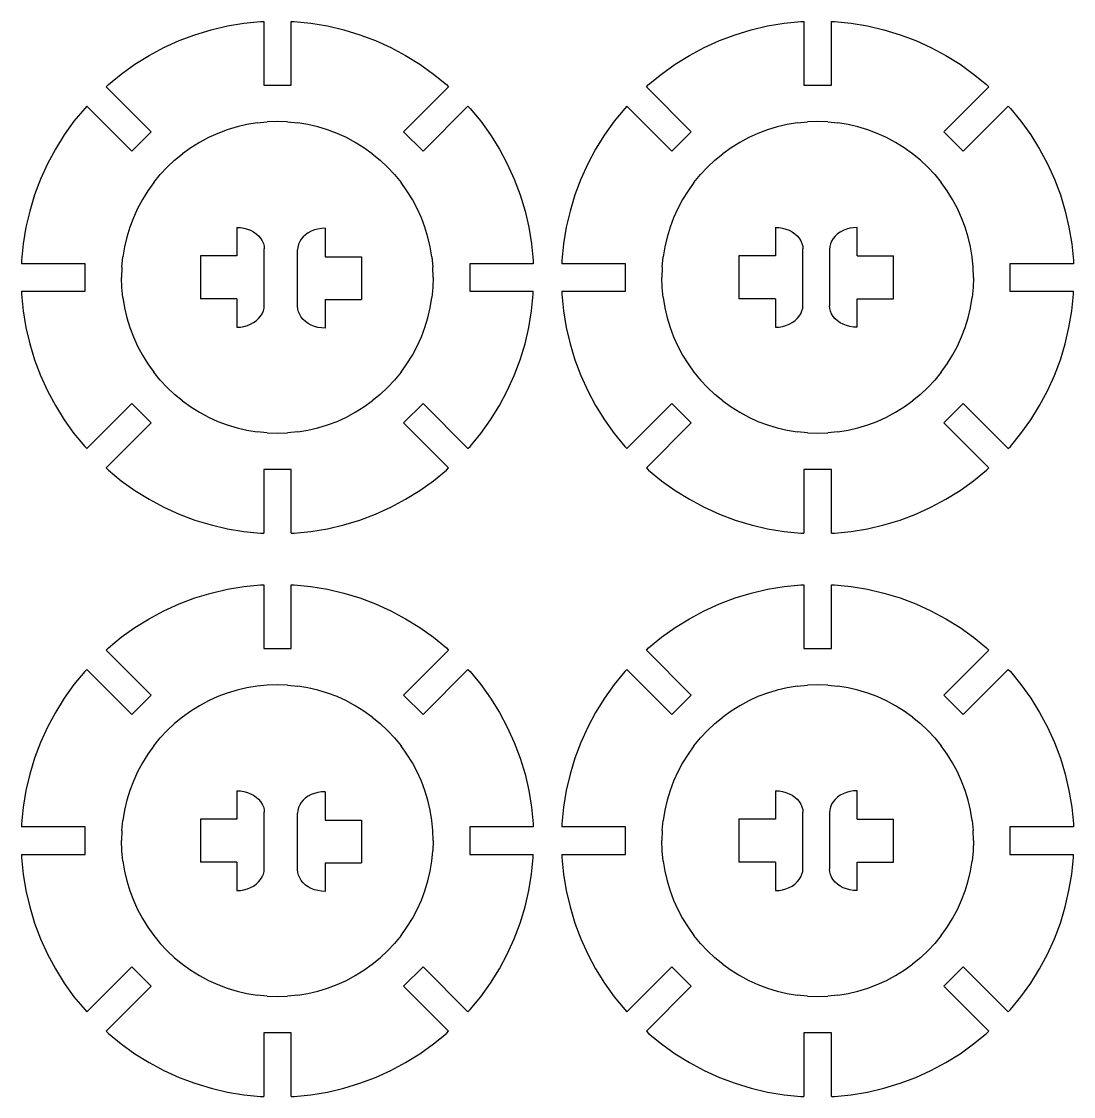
# Model space of a CAD drawing. Extents: x -264 to 264, y -276 to 276.
# Drawn here: x -119.1 to 28.5, y 125.6 to 276.5 of the extents above; entities that cross this region are included whole.
import ezdxf

# ---------------------------------------------------------------- set-up
doc = ezdxf.new("R2010")
doc.units = 0
doc.header["$MEASUREMENT"] = 0
doc.layers.get('0').update_dxf_attribs({"linetype": 'CONTINUOUS'})

msp = doc.modelspace()

# ---------------------------------------------------------------- linework, layer by layer
for p, q in [((-90.22, 275.83), (-87.89, 276.21)), ((-87.89, 276.21), (-85.55, 276.44)), ((-85.55, 276.44), (-85.12, 276.46)), ((-85.12, 276.46), (-85.12, 267.54)), ((-81.28, 276.46), (-80.85, 276.44)), ((-81.28, 267.54), (-81.28, 276.46)), ((-80.85, 276.44), (-78.5, 276.21)), ((-78.5, 276.21), (-76.18, 275.83)), ((-14.4, 275.83), (-12.08, 276.21)), ((-12.08, 276.21), (-9.74, 276.44)), ((-9.74, 276.44), (-9.31, 276.46)), ((-9.31, 276.46), (-9.31, 267.54)), ((-5.46, 276.46), (-5.03, 276.44)), ((-5.46, 267.54), (-5.46, 276.46)), ((-5.03, 276.44), (-2.69, 276.21)), ((-2.69, 276.21), (-0.37, 275.83)), ((-96.96, 273.78), (-94.76, 274.61)), ((-94.76, 274.61), (-92.51, 275.3)), ((-92.51, 275.3), (-90.22, 275.83)), ((-76.18, 275.83), (-73.89, 275.3)), ((-73.89, 275.3), (-71.64, 274.61)), ((-71.64, 274.61), (-69.43, 273.78)), ((-21.15, 273.78), (-18.95, 274.61)), ((-18.95, 274.61), (-16.7, 275.3)), ((-16.7, 275.3), (-14.4, 275.83)), ((-0.37, 275.83), (1.92, 275.3)), ((1.92, 275.3), (4.18, 274.61)), ((4.18, 274.61), (6.38, 273.78)), ((-99.11, 272.81), (-96.96, 273.78)), ((-69.43, 273.78), (-67.29, 272.81)), ((-23.3, 272.81), (-21.15, 273.78)), ((6.38, 273.78), (8.52, 272.81)), ((-103.18, 270.46), (-101.18, 271.7)), ((-101.18, 271.7), (-99.11, 272.81)), ((-67.29, 272.81), (-65.21, 271.7)), ((-65.21, 271.7), (-63.21, 270.46)), ((-27.37, 270.46), (-25.37, 271.7)), ((-25.37, 271.7), (-23.3, 272.81)), ((8.52, 272.81), (10.6, 271.7)), ((10.6, 271.7), (12.6, 270.46)), ((-105.1, 269.09), (-103.18, 270.46)), ((-63.21, 270.46), (-61.3, 269.09)), ((-29.28, 269.09), (-27.37, 270.46)), ((12.6, 270.46), (14.51, 269.09)), ((-106.92, 267.6), (-105.1, 269.09)), ((-61.3, 269.09), (-59.48, 267.6)), ((-31.1, 267.6), (-29.28, 269.09)), ((14.51, 269.09), (16.33, 267.6)), ((-107.23, 267.3), (-106.92, 267.6)), ((-100.92, 260.99), (-107.23, 267.3)), ((-85.12, 267.54), (-81.28, 267.54)), ((-59.17, 267.3), (-65.48, 260.99)), ((-59.48, 267.6), (-59.17, 267.3)), ((-31.42, 267.3), (-31.1, 267.6)), ((-25.11, 260.99), (-31.42, 267.3)), ((-9.31, 267.54), (-5.46, 267.54)), ((16.64, 267.3), (10.34, 260.99)), ((16.33, 267.6), (16.64, 267.3)), ((-110.24, 264.27), (-111.74, 262.45)), ((-109.95, 264.58), (-110.24, 264.27)), ((-109.95, 264.58), (-103.64, 258.27)), ((-62.76, 258.27), (-56.45, 264.58)), ((-56.45, 264.58), (-56.15, 264.27)), ((-56.15, 264.27), (-54.66, 262.45)), ((-34.43, 264.27), (-35.92, 262.45)), ((-34.14, 264.58), (-34.43, 264.27)), ((-34.14, 264.58), (-27.83, 258.27)), ((13.06, 258.27), (19.36, 264.58)), ((19.36, 264.58), (19.66, 264.27)), ((19.66, 264.27), (21.15, 262.45)), ((-111.74, 262.45), (-113.11, 260.54)), ((-90.23, 261.26), (-91.57, 260.76)), ((-88.86, 261.68), (-90.23, 261.26)), ((-87.47, 262), (-88.86, 261.68)), ((-86.05, 262.24), (-87.47, 262)), ((-86.05, 262.24), (-84.63, 262.38)), ((-83.2, 262.42), (-84.63, 262.38)), ((-81.77, 262.38), (-83.2, 262.42)), ((-81.77, 262.38), (-80.34, 262.24)), ((-78.93, 262), (-80.34, 262.24)), ((-77.54, 261.68), (-78.93, 262)), ((-76.17, 261.26), (-77.54, 261.68)), ((-74.83, 260.76), (-76.17, 261.26)), ((-54.66, 262.45), (-53.29, 260.54)), ((-35.92, 262.45), (-37.29, 260.54)), ((-14.42, 261.26), (-15.76, 260.76)), ((-13.05, 261.68), (-14.42, 261.26)), ((-11.65, 262), (-13.05, 261.68)), ((-10.24, 262.24), (-11.65, 262)), ((-10.24, 262.24), (-8.82, 262.38)), ((-7.39, 262.42), (-8.82, 262.38)), ((-5.96, 262.38), (-7.39, 262.42)), ((-5.96, 262.38), (-4.53, 262.24)), ((-3.12, 262), (-4.53, 262.24)), ((-1.73, 261.68), (-3.12, 262)), ((-0.36, 261.26), (-1.73, 261.68)), ((0.98, 260.76), (-0.36, 261.26)), ((21.15, 262.45), (22.52, 260.54)), ((-113.11, 260.54), (-114.35, 258.54)), ((-103.64, 258.27), (-100.92, 260.99)), ((-92.87, 260.17), (-94.14, 259.49)), ((-91.57, 260.76), (-92.87, 260.17)), ((-73.52, 260.17), (-74.83, 260.76)), ((-72.26, 259.49), (-73.52, 260.17)), ((-65.48, 260.99), (-62.76, 258.27)), ((-53.29, 260.54), (-52.05, 258.54)), ((-37.29, 260.54), (-38.54, 258.54)), ((-27.83, 258.27), (-25.11, 260.99)), ((-17.06, 260.17), (-18.32, 259.49)), ((-15.76, 260.76), (-17.06, 260.17)), ((2.29, 260.17), (0.98, 260.76)), ((3.55, 259.49), (2.29, 260.17)), ((10.34, 260.99), (13.06, 258.27)), ((22.52, 260.54), (23.77, 258.54)), ((-114.35, 258.54), (-115.46, 256.46)), ((-95.35, 258.74), (-96.51, 257.9)), ((-94.14, 259.49), (-95.35, 258.74)), ((-71.05, 258.74), (-72.26, 259.49)), ((-69.88, 257.9), (-71.05, 258.74)), ((-52.05, 258.54), (-50.94, 256.46)), ((-38.54, 258.54), (-39.65, 256.46)), ((-19.54, 258.74), (-20.7, 257.9)), ((-18.32, 259.49), (-19.54, 258.74)), ((4.77, 258.74), (3.55, 259.49)), ((5.93, 257.9), (4.77, 258.74)), ((23.77, 258.54), (24.87, 256.46)), ((-97.62, 257), (-98.67, 256.02)), ((-97.62, 257), (-96.51, 257.9)), ((-69.88, 257.9), (-68.78, 257)), ((-67.73, 256.02), (-68.78, 257)), ((-21.81, 257), (-22.85, 256.02)), ((-21.81, 257), (-20.7, 257.9)), ((7.04, 257), (5.93, 257.9)), ((8.08, 256.02), (7.04, 257)), ((-115.46, 256.46), (-116.43, 254.32)), ((-99.64, 254.97), (-98.67, 256.02)), ((-66.75, 254.97), (-67.73, 256.02)), ((-50.94, 256.46), (-49.97, 254.32)), ((-39.65, 256.46), (-40.62, 254.32)), ((-23.83, 254.97), (-22.85, 256.02)), ((9.06, 254.97), (8.08, 256.02)), ((24.87, 256.46), (25.85, 254.32)), ((-116.43, 254.32), (-117.26, 252.11)), ((-100.55, 253.87), (-101.39, 252.7)), ((-100.55, 253.87), (-99.64, 254.97)), ((-66.75, 254.97), (-65.85, 253.87)), ((-65.01, 252.7), (-65.85, 253.87)), ((-49.97, 254.32), (-49.14, 252.11)), ((-40.62, 254.32), (-41.45, 252.11)), ((-24.74, 253.87), (-25.57, 252.7)), ((-24.74, 253.87), (-23.83, 254.97)), ((9.06, 254.97), (9.97, 253.87)), ((10.8, 252.7), (9.97, 253.87)), ((25.85, 254.32), (26.68, 252.11)), ((-117.26, 252.11), (-117.94, 249.86)), ((-101.39, 252.7), (-102.14, 251.49)), ((-64.26, 251.49), (-65.01, 252.7)), ((-49.14, 252.11), (-48.45, 249.86)), ((-41.45, 252.11), (-42.13, 249.86)), ((-25.57, 252.7), (-26.33, 251.49)), ((11.56, 251.49), (10.8, 252.7)), ((26.68, 252.11), (27.36, 249.86)), ((-102.14, 251.49), (-102.82, 250.23)), ((-63.58, 250.23), (-64.26, 251.49)), ((-26.33, 251.49), (-27, 250.23)), ((12.23, 250.23), (11.56, 251.49)), ((-117.94, 249.86), (-118.48, 247.57)), ((-102.82, 250.23), (-103.41, 248.92)), ((-62.99, 248.92), (-63.58, 250.23)), ((-48.45, 249.86), (-47.92, 247.57)), ((-42.13, 249.86), (-42.67, 247.57)), ((-27, 250.23), (-27.59, 248.92)), ((12.82, 248.92), (12.23, 250.23)), ((27.36, 249.86), (27.89, 247.57)), ((-118.48, 247.57), (-118.86, 245.25)), ((-103.91, 247.58), (-104.33, 246.21)), ((-103.41, 248.92), (-103.91, 247.58)), ((-88.88, 247.55), (-88.38, 247.53)), ((-88.88, 247.55), (-88.88, 243.55)), ((-88.38, 247.53), (-87.89, 247.45)), ((-87.89, 247.45), (-87.41, 247.32)), ((-62.49, 247.58), (-62.99, 248.92)), ((-62.07, 246.21), (-62.49, 247.58)), ((-47.92, 247.57), (-47.54, 245.25)), ((-42.67, 247.57), (-43.05, 245.25)), ((-28.1, 247.58), (-28.51, 246.21)), ((-27.59, 248.92), (-28.1, 247.58)), ((-13.3, 247.55), (-12.8, 247.53)), ((-13.3, 247.55), (-13.3, 243.55)), ((-12.8, 247.53), (-12.3, 247.45)), ((-12.3, 247.45), (-11.83, 247.32)), ((-2.86, 247.45), (-3.33, 247.32)), ((-2.36, 247.52), (-2.86, 247.45)), ((-1.86, 247.55), (-2.36, 247.52)), ((-1.86, 243.55), (-1.86, 247.55)), ((13.33, 247.58), (12.82, 248.92)), ((13.74, 246.21), (13.33, 247.58)), ((27.89, 247.57), (28.28, 245.25)), ((-104.33, 246.21), (-104.65, 244.82)), ((-87.41, 247.32), (-86.96, 247.15)), ((-86.96, 247.15), (-86.54, 246.93)), ((-86.54, 246.93), (-86.16, 246.67)), ((-86.16, 246.67), (-85.83, 246.37)), ((-85.83, 246.37), (-85.55, 246.04)), ((-85.55, 246.04), (-85.33, 245.69)), ((-79.57, 246.24), (-79.85, 245.91)), ((-79.23, 246.54), (-79.57, 246.24)), ((-78.86, 246.8), (-79.23, 246.54)), ((-78.44, 247.02), (-78.86, 246.8)), ((-77.99, 247.2), (-78.44, 247.02)), ((-77.51, 247.32), (-77.99, 247.2)), ((-77.02, 247.4), (-77.51, 247.32)), ((-76.51, 247.43), (-77.02, 247.4)), ((-76.51, 247.43), (-76.51, 243.43)), ((-61.75, 244.82), (-62.07, 246.21)), ((-28.51, 246.21), (-28.84, 244.82)), ((-11.83, 247.32), (-11.38, 247.15)), ((-11.38, 247.15), (-10.96, 246.93)), ((-10.96, 246.93), (-10.58, 246.67)), ((-10.58, 246.67), (-10.25, 246.37)), ((-10.25, 246.37), (-9.97, 246.04)), ((-9.97, 246.04), (-9.74, 245.69)), ((-5.19, 246.01), (-5.42, 245.65)), ((-4.91, 246.35), (-5.19, 246.01)), ((-4.58, 246.65), (-4.91, 246.35)), ((-4.2, 246.91), (-4.58, 246.65)), ((-3.79, 247.14), (-4.2, 246.91)), ((-3.33, 247.32), (-3.79, 247.14)), ((14.07, 244.82), (13.74, 246.21)), ((-118.86, 245.25), (-119.09, 242.9)), ((-104.65, 244.82), (-104.88, 243.41)), ((-85.33, 245.69), (-85.17, 245.31)), ((-85.17, 245.31), (-85.07, 244.92)), ((-85.07, 244.92), (-85.04, 244.53)), ((-85.04, 236.63), (-85.04, 244.53)), ((-80.33, 244.8), (-80.36, 244.4)), ((-80.23, 245.19), (-80.33, 244.8)), ((-80.07, 245.56), (-80.23, 245.19)), ((-79.85, 245.91), (-80.07, 245.56)), ((-61.51, 243.41), (-61.75, 244.82)), ((-47.54, 245.25), (-47.31, 242.9)), ((-43.05, 245.25), (-43.28, 242.9)), ((-28.84, 244.82), (-29.07, 243.41)), ((-9.74, 245.69), (-9.58, 245.31)), ((-9.58, 245.31), (-9.48, 244.92)), ((-9.48, 244.92), (-9.45, 244.53)), ((-9.45, 236.63), (-9.45, 244.53)), ((-5.68, 244.87), (-5.71, 244.47)), ((-5.71, 244.47), (-5.71, 236.57)), ((-5.58, 245.27), (-5.68, 244.87)), ((-5.42, 245.65), (-5.58, 245.27)), ((14.3, 243.41), (14.07, 244.82)), ((28.28, 245.25), (28.51, 242.9)), ((-105.03, 241.98), (-104.88, 243.41)), ((-94.01, 243.55), (-94.01, 237.55)), ((-88.88, 243.55), (-94.01, 243.55)), ((-80.36, 236.5), (-80.36, 244.4)), ((-76.51, 243.43), (-71.38, 243.43)), ((-71.38, 243.43), (-71.38, 237.43)), ((-61.51, 243.41), (-61.37, 241.98)), ((-29.21, 241.98), (-29.07, 243.41)), ((-13.3, 243.55), (-18.43, 243.55)), ((-18.43, 243.55), (-18.43, 237.55)), ((-1.86, 243.55), (3.27, 243.55)), ((3.27, 237.55), (3.27, 243.55)), ((14.44, 241.98), (14.3, 243.41)), ((-119.09, 242.9), (-119.11, 242.47)), ((-110.19, 242.47), (-119.11, 242.47)), ((-110.19, 238.63), (-110.19, 242.47)), ((-105.03, 241.98), (-105.07, 240.55)), ((-61.33, 240.55), (-61.37, 241.98)), ((-56.21, 242.47), (-56.21, 238.63)), ((-47.29, 242.47), (-56.21, 242.47)), ((-47.31, 242.9), (-47.29, 242.47)), ((-43.28, 242.9), (-43.29, 242.47)), ((-34.37, 242.47), (-43.29, 242.47)), ((-34.37, 238.63), (-34.37, 242.47)), ((-29.21, 241.98), (-29.26, 240.55)), ((14.49, 240.55), (14.44, 241.98)), ((28.52, 242.47), (19.6, 242.47)), ((19.6, 242.47), (19.6, 238.63)), ((28.51, 242.9), (28.52, 242.47)), ((-105.03, 239.12), (-105.07, 240.55)), ((-61.33, 240.55), (-61.37, 239.12)), ((-29.21, 239.12), (-29.26, 240.55)), ((14.49, 240.55), (14.44, 239.12)), ((-119.11, 238.63), (-110.19, 238.63)), ((-119.11, 238.63), (-119.09, 238.2)), ((-104.88, 237.7), (-105.03, 239.12)), ((-61.37, 239.12), (-61.51, 237.7)), ((-56.21, 238.63), (-47.29, 238.63)), ((-47.31, 238.2), (-47.29, 238.63)), ((-43.29, 238.63), (-34.37, 238.63)), ((-43.29, 238.63), (-43.28, 238.2)), ((-29.07, 237.7), (-29.21, 239.12)), ((14.44, 239.12), (14.3, 237.7)), ((19.6, 238.63), (28.52, 238.63)), ((28.51, 238.2), (28.52, 238.63)), ((-119.09, 238.2), (-118.86, 235.86)), ((-104.88, 237.7), (-104.65, 236.28)), ((-88.88, 237.55), (-94.01, 237.55)), ((-88.88, 237.55), (-88.88, 233.55)), ((-76.51, 237.43), (-76.51, 233.43)), ((-76.51, 237.43), (-71.38, 237.43)), ((-61.75, 236.28), (-61.51, 237.7)), ((-47.54, 235.86), (-47.31, 238.2)), ((-43.28, 238.2), (-43.05, 235.86)), ((-29.07, 237.7), (-28.84, 236.28)), ((-13.3, 237.55), (-18.43, 237.55)), ((-13.3, 237.55), (-13.3, 233.55)), ((-1.86, 237.55), (3.27, 237.55)), ((-1.86, 233.55), (-1.86, 237.55)), ((14.07, 236.28), (14.3, 237.7)), ((28.28, 235.86), (28.51, 238.2)), ((-118.86, 235.86), (-118.48, 233.53)), ((-104.65, 236.28), (-104.33, 234.89)), ((-85.55, 235.09), (-85.33, 235.45)), ((-85.33, 235.45), (-85.17, 235.83)), ((-85.17, 235.83), (-85.07, 236.23)), ((-85.07, 236.23), (-85.04, 236.63)), ((-80.33, 236.1), (-80.36, 236.5)), ((-80.23, 235.71), (-80.33, 236.1)), ((-80.07, 235.33), (-80.23, 235.71)), ((-62.07, 234.89), (-61.75, 236.28)), ((-47.92, 233.53), (-47.54, 235.86)), ((-43.05, 235.86), (-42.67, 233.53)), ((-28.84, 236.28), (-28.51, 234.89)), ((-9.97, 235.09), (-9.74, 235.45)), ((-9.74, 235.45), (-9.58, 235.83)), ((-9.58, 235.83), (-9.48, 236.23)), ((-9.48, 236.23), (-9.45, 236.63)), ((-5.68, 236.18), (-5.71, 236.57)), ((-5.58, 235.79), (-5.68, 236.18)), ((-5.42, 235.42), (-5.58, 235.79)), ((-5.19, 235.06), (-5.42, 235.42)), ((13.74, 234.89), (14.07, 236.28)), ((27.89, 233.53), (28.28, 235.86)), ((-104.33, 234.89), (-103.91, 233.52)), ((-87.41, 233.79), (-86.96, 233.96)), ((-86.96, 233.96), (-86.54, 234.19)), ((-86.54, 234.19), (-86.16, 234.45)), ((-86.16, 234.45), (-85.83, 234.76)), ((-85.83, 234.76), (-85.55, 235.09)), ((-79.85, 234.96), (-80.07, 235.33)), ((-79.57, 234.63), (-79.85, 234.96)), ((-79.23, 234.33), (-79.57, 234.63)), ((-78.86, 234.06), (-79.23, 234.33)), ((-78.44, 233.84), (-78.86, 234.06)), ((-62.49, 233.52), (-62.07, 234.89)), ((-28.51, 234.89), (-28.1, 233.52)), ((-11.83, 233.79), (-11.38, 233.96)), ((-11.38, 233.96), (-10.96, 234.19)), ((-10.96, 234.19), (-10.58, 234.45)), ((-10.58, 234.45), (-10.25, 234.76)), ((-10.25, 234.76), (-9.97, 235.09)), ((-4.91, 234.73), (-5.19, 235.06)), ((-4.58, 234.44), (-4.91, 234.73)), ((-4.2, 234.18), (-4.58, 234.44)), ((-3.79, 233.96), (-4.2, 234.18)), ((-3.33, 233.78), (-3.79, 233.96)), ((13.33, 233.52), (13.74, 234.89)), ((-118.48, 233.53), (-117.94, 231.24)), ((-103.91, 233.52), (-103.41, 232.18)), ((-88.88, 233.55), (-88.38, 233.58)), ((-88.38, 233.58), (-87.89, 233.66)), ((-87.89, 233.66), (-87.41, 233.79)), ((-77.99, 233.66), (-78.44, 233.84)), ((-77.51, 233.53), (-77.99, 233.66)), ((-77.02, 233.45), (-77.51, 233.53)), ((-76.51, 233.43), (-77.02, 233.45)), ((-62.99, 232.18), (-62.49, 233.52)), ((-48.45, 231.24), (-47.92, 233.53)), ((-42.67, 233.53), (-42.13, 231.24)), ((-28.1, 233.52), (-27.59, 232.18)), ((-13.3, 233.55), (-12.8, 233.58)), ((-12.8, 233.58), (-12.3, 233.66)), ((-12.3, 233.66), (-11.83, 233.79)), ((-2.86, 233.65), (-3.33, 233.78)), ((-2.36, 233.58), (-2.86, 233.65)), ((-1.86, 233.55), (-2.36, 233.58)), ((12.82, 232.18), (13.33, 233.52)), ((27.36, 231.24), (27.89, 233.53)), ((-117.94, 231.24), (-117.26, 228.99)), ((-103.41, 232.18), (-102.82, 230.88)), ((-102.82, 230.88), (-102.14, 229.61)), ((-64.26, 229.61), (-63.58, 230.88)), ((-63.58, 230.88), (-62.99, 232.18)), ((-49.14, 228.99), (-48.45, 231.24)), ((-42.13, 231.24), (-41.45, 228.99)), ((-27.59, 232.18), (-27, 230.88)), ((-27, 230.88), (-26.33, 229.61)), ((11.56, 229.61), (12.23, 230.88)), ((12.23, 230.88), (12.82, 232.18)), ((26.68, 228.99), (27.36, 231.24)), ((-102.14, 229.61), (-101.39, 228.4)), ((-65.01, 228.4), (-64.26, 229.61)), ((-26.33, 229.61), (-25.57, 228.4)), ((10.8, 228.4), (11.56, 229.61)), ((-117.26, 228.99), (-116.43, 226.79)), ((-101.39, 228.4), (-100.55, 227.24)), ((-65.85, 227.24), (-65.01, 228.4)), ((-49.97, 226.79), (-49.14, 228.99)), ((-41.45, 228.99), (-40.62, 226.79)), ((-25.57, 228.4), (-24.74, 227.24)), ((9.97, 227.24), (10.8, 228.4)), ((25.85, 226.79), (26.68, 228.99)), ((-116.43, 226.79), (-115.46, 224.64)), ((-99.64, 226.13), (-100.55, 227.24)), ((-65.85, 227.24), (-66.75, 226.13)), ((-50.94, 224.64), (-49.97, 226.79)), ((-40.62, 226.79), (-39.65, 224.64)), ((-24.74, 227.24), (-23.83, 226.13)), ((9.97, 227.24), (9.06, 226.13)), ((24.87, 224.64), (25.85, 226.79)), ((-99.64, 226.13), (-98.67, 225.08)), ((-97.62, 224.11), (-98.67, 225.08)), ((-67.73, 225.08), (-68.78, 224.11)), ((-66.75, 226.13), (-67.73, 225.08)), ((-23.83, 226.13), (-22.85, 225.08)), ((-21.81, 224.11), (-22.85, 225.08)), ((8.08, 225.08), (7.04, 224.11)), ((9.06, 226.13), (8.08, 225.08)), ((-115.46, 224.64), (-114.35, 222.57)), ((-96.51, 223.2), (-97.62, 224.11)), ((-68.78, 224.11), (-69.88, 223.2)), ((-52.05, 222.57), (-50.94, 224.64)), ((-39.65, 224.64), (-38.54, 222.57)), ((-20.7, 223.2), (-21.81, 224.11)), ((7.04, 224.11), (5.93, 223.2)), ((23.77, 222.57), (24.87, 224.64)), ((-114.35, 222.57), (-113.11, 220.57)), ((-103.64, 222.83), (-109.95, 216.52)), ((-100.92, 220.11), (-103.64, 222.83)), ((-96.51, 223.2), (-95.35, 222.36)), ((-95.35, 222.36), (-94.14, 221.61)), ((-72.26, 221.61), (-71.05, 222.36)), ((-71.05, 222.36), (-69.88, 223.2)), ((-62.76, 222.83), (-65.48, 220.11)), ((-56.45, 216.52), (-62.76, 222.83)), ((-53.29, 220.57), (-52.05, 222.57)), ((-38.54, 222.57), (-37.29, 220.57)), ((-27.83, 222.83), (-34.14, 216.52)), ((-25.11, 220.11), (-27.83, 222.83)), ((-20.7, 223.2), (-19.54, 222.36)), ((-19.54, 222.36), (-18.32, 221.61)), ((3.55, 221.61), (4.77, 222.36)), ((4.77, 222.36), (5.93, 223.2)), ((13.06, 222.83), (10.34, 220.11)), ((19.36, 216.52), (13.06, 222.83)), ((22.52, 220.57), (23.77, 222.57)), ((-113.11, 220.57), (-111.74, 218.65)), ((-94.14, 221.61), (-92.87, 220.93)), ((-92.87, 220.93), (-91.57, 220.34)), ((-91.57, 220.34), (-90.23, 219.84)), ((-76.17, 219.84), (-74.83, 220.34)), ((-74.83, 220.34), (-73.52, 220.93)), ((-73.52, 220.93), (-72.26, 221.61)), ((-54.66, 218.65), (-53.29, 220.57)), ((-37.29, 220.57), (-35.92, 218.65)), ((-18.32, 221.61), (-17.06, 220.93)), ((-17.06, 220.93), (-15.76, 220.34)), ((-15.76, 220.34), (-14.42, 219.84)), ((-0.36, 219.84), (0.98, 220.34)), ((0.98, 220.34), (2.29, 220.93)), ((2.29, 220.93), (3.55, 221.61)), ((21.15, 218.65), (22.52, 220.57)), ((-107.23, 213.8), (-100.92, 220.11)), ((-90.23, 219.84), (-88.86, 219.42)), ((-88.86, 219.42), (-87.47, 219.1)), ((-87.47, 219.1), (-86.05, 218.87)), ((-84.63, 218.72), (-86.05, 218.87)), ((-80.34, 218.87), (-81.77, 218.72)), ((-80.34, 218.87), (-78.93, 219.1)), ((-78.93, 219.1), (-77.54, 219.42)), ((-77.54, 219.42), (-76.17, 219.84)), ((-65.48, 220.11), (-59.17, 213.8)), ((-31.42, 213.8), (-25.11, 220.11)), ((-14.42, 219.84), (-13.05, 219.42)), ((-13.05, 219.42), (-11.65, 219.1)), ((-11.65, 219.1), (-10.24, 218.87)), ((-8.82, 218.72), (-10.24, 218.87)), ((-4.53, 218.87), (-5.96, 218.72)), ((-4.53, 218.87), (-3.12, 219.1)), ((-3.12, 219.1), (-1.73, 219.42)), ((-1.73, 219.42), (-0.36, 219.84)), ((10.34, 220.11), (16.64, 213.8)), ((-111.74, 218.65), (-110.24, 216.83)), ((-84.63, 218.72), (-83.2, 218.68)), ((-83.2, 218.68), (-81.77, 218.72)), ((-56.15, 216.83), (-54.66, 218.65)), ((-35.92, 218.65), (-34.43, 216.83)), ((-8.82, 218.72), (-7.39, 218.68)), ((-7.39, 218.68), (-5.96, 218.72)), ((19.66, 216.83), (21.15, 218.65)), ((-110.24, 216.83), (-109.95, 216.52)), ((-56.45, 216.52), (-56.15, 216.83)), ((-34.43, 216.83), (-34.14, 216.52)), ((19.36, 216.52), (19.66, 216.83)), ((-107.23, 213.8), (-106.92, 213.51)), ((-106.92, 213.51), (-105.1, 212.01)), ((-85.12, 213.56), (-85.12, 204.64)), ((-81.28, 213.56), (-85.12, 213.56)), ((-81.28, 204.64), (-81.28, 213.56)), ((-61.3, 212.01), (-59.48, 213.51)), ((-59.48, 213.51), (-59.17, 213.8)), ((-31.42, 213.8), (-31.1, 213.51)), ((-31.1, 213.51), (-29.28, 212.01)), ((-5.46, 213.56), (-9.31, 213.56)), ((-9.31, 213.56), (-9.31, 204.64)), ((-5.46, 204.64), (-5.46, 213.56)), ((14.51, 212.01), (16.33, 213.51)), ((16.33, 213.51), (16.64, 213.8)), ((-105.1, 212.01), (-103.18, 210.64)), ((-63.21, 210.64), (-61.3, 212.01)), ((-29.28, 212.01), (-27.37, 210.64)), ((12.6, 210.64), (14.51, 212.01)), ((-103.18, 210.64), (-101.18, 209.4)), ((-65.21, 209.4), (-63.21, 210.64)), ((-27.37, 210.64), (-25.37, 209.4)), ((10.6, 209.4), (12.6, 210.64)), ((-101.18, 209.4), (-99.11, 208.29)), ((-99.11, 208.29), (-96.96, 207.32)), ((-69.43, 207.32), (-67.29, 208.29)), ((-67.29, 208.29), (-65.21, 209.4)), ((-25.37, 209.4), (-23.3, 208.29)), ((-23.3, 208.29), (-21.15, 207.32)), ((6.38, 207.32), (8.52, 208.29)), ((8.52, 208.29), (10.6, 209.4)), ((-96.96, 207.32), (-94.76, 206.49)), ((-71.64, 206.49), (-69.43, 207.32)), ((-21.15, 207.32), (-18.95, 206.49)), ((4.18, 206.49), (6.38, 207.32)), ((-94.76, 206.49), (-92.51, 205.81)), ((-92.51, 205.81), (-90.22, 205.27)), ((-90.22, 205.27), (-87.89, 204.89)), ((-78.5, 204.89), (-76.18, 205.27)), ((-76.18, 205.27), (-73.89, 205.81)), ((-73.89, 205.81), (-71.64, 206.49)), ((-18.95, 206.49), (-16.7, 205.81)), ((-16.7, 205.81), (-14.4, 205.27)), ((-14.4, 205.27), (-12.08, 204.89)), ((-2.69, 204.89), (-0.37, 205.27)), ((-0.37, 205.27), (1.92, 205.81)), ((1.92, 205.81), (4.18, 206.49)), ((-87.89, 204.89), (-85.55, 204.66)), ((-85.55, 204.66), (-85.12, 204.64)), ((-81.28, 204.64), (-80.85, 204.66)), ((-80.85, 204.66), (-78.5, 204.89)), ((-12.08, 204.89), (-9.74, 204.66)), ((-9.74, 204.66), (-9.31, 204.64)), ((-5.46, 204.64), (-5.03, 204.66)), ((-5.03, 204.66), (-2.69, 204.89)), ((-94.76, 195.55), (-92.51, 196.23)), ((-92.51, 196.23), (-90.22, 196.77)), ((-90.22, 196.77), (-87.89, 197.15)), ((-87.89, 197.15), (-85.55, 197.38)), ((-85.55, 197.38), (-85.12, 197.4)), ((-85.12, 197.4), (-85.12, 188.48)), ((-81.28, 197.4), (-80.85, 197.38)), ((-81.28, 188.48), (-81.28, 197.4)), ((-80.85, 197.38), (-78.5, 197.15)), ((-78.5, 197.15), (-76.18, 196.77)), ((-76.18, 196.77), (-73.89, 196.23)), ((-73.89, 196.23), (-71.64, 195.55)), ((-18.95, 195.55), (-16.7, 196.23)), ((-16.7, 196.23), (-14.4, 196.77)), ((-14.4, 196.77), (-12.08, 197.15)), ((-12.08, 197.15), (-9.74, 197.38)), ((-9.74, 197.38), (-9.31, 197.4)), ((-9.31, 197.4), (-9.31, 188.48)), ((-5.46, 197.4), (-5.03, 197.38)), ((-5.46, 188.48), (-5.46, 197.4)), ((-5.03, 197.38), (-2.69, 197.15)), ((-2.69, 197.15), (-0.37, 196.77)), ((-0.37, 196.77), (1.92, 196.23)), ((1.92, 196.23), (4.18, 195.55)), ((-99.11, 193.75), (-96.96, 194.72)), ((-96.96, 194.72), (-94.76, 195.55)), ((-71.64, 195.55), (-69.43, 194.72)), ((-69.43, 194.72), (-67.29, 193.75)), ((-23.3, 193.75), (-21.15, 194.72)), ((-21.15, 194.72), (-18.95, 195.55)), ((4.18, 195.55), (6.38, 194.72)), ((6.38, 194.72), (8.52, 193.75)), ((-101.18, 192.64), (-99.11, 193.75)), ((-67.29, 193.75), (-65.21, 192.64)), ((-25.37, 192.64), (-23.3, 193.75)), ((8.52, 193.75), (10.6, 192.64)), ((-103.18, 191.4), (-101.18, 192.64)), ((-65.21, 192.64), (-63.21, 191.4)), ((-27.37, 191.4), (-25.37, 192.64)), ((10.6, 192.64), (12.6, 191.4)), ((-105.1, 190.03), (-103.18, 191.4)), ((-63.21, 191.4), (-61.3, 190.03)), ((-29.28, 190.03), (-27.37, 191.4)), ((12.6, 191.4), (14.51, 190.03)), ((-106.92, 188.53), (-105.1, 190.03)), ((-61.3, 190.03), (-59.48, 188.53)), ((-31.1, 188.53), (-29.28, 190.03)), ((14.51, 190.03), (16.33, 188.53)), ((-107.23, 188.24), (-106.92, 188.53)), ((-100.92, 181.93), (-107.23, 188.24)), ((-85.12, 188.48), (-81.28, 188.48)), ((-59.17, 188.24), (-65.48, 181.93)), ((-59.48, 188.53), (-59.17, 188.24)), ((-31.42, 188.24), (-31.1, 188.53)), ((-25.11, 181.93), (-31.42, 188.24)), ((-9.31, 188.48), (-5.46, 188.48)), ((16.64, 188.24), (10.34, 181.93)), ((16.33, 188.53), (16.64, 188.24)), ((-110.24, 185.21), (-111.74, 183.39)), ((-109.95, 185.52), (-110.24, 185.21)), ((-109.95, 185.52), (-103.64, 179.21)), ((-62.76, 179.21), (-56.45, 185.52)), ((-56.45, 185.52), (-56.15, 185.21)), ((-56.15, 185.21), (-54.66, 183.39)), ((-34.43, 185.21), (-35.92, 183.39)), ((-34.14, 185.52), (-34.43, 185.21)), ((-34.14, 185.52), (-27.83, 179.21)), ((13.06, 179.21), (19.36, 185.52)), ((19.36, 185.52), (19.66, 185.21)), ((19.66, 185.21), (21.15, 183.39)), ((-111.74, 183.39), (-113.11, 181.47)), ((-88.86, 182.62), (-90.23, 182.2)), ((-87.47, 182.94), (-88.86, 182.62)), ((-86.05, 183.17), (-87.47, 182.94)), ((-84.63, 183.31), (-86.05, 183.17)), ((-83.2, 183.36), (-84.63, 183.31)), ((-81.77, 183.31), (-83.2, 183.36)), ((-81.77, 183.31), (-80.34, 183.17)), ((-78.93, 182.94), (-80.34, 183.17)), ((-77.54, 182.62), (-78.93, 182.94)), ((-76.17, 182.2), (-77.54, 182.62)), ((-54.66, 183.39), (-53.29, 181.47)), ((-35.92, 183.39), (-37.29, 181.47)), ((-13.05, 182.62), (-14.42, 182.2)), ((-11.65, 182.94), (-13.05, 182.62)), ((-10.24, 183.17), (-11.65, 182.94)), ((-10.24, 183.17), (-8.82, 183.31)), ((-7.39, 183.36), (-8.82, 183.31)), ((-5.96, 183.31), (-7.39, 183.36)), ((-5.96, 183.31), (-4.53, 183.17)), ((-3.12, 182.94), (-4.53, 183.17)), ((-1.73, 182.62), (-3.12, 182.94)), ((-0.36, 182.2), (-1.73, 182.62)), ((21.15, 183.39), (22.52, 181.47)), ((-113.11, 181.47), (-114.35, 179.47)), ((-103.64, 179.21), (-100.92, 181.93)), ((-92.87, 181.11), (-94.14, 180.43)), ((-91.57, 181.7), (-92.87, 181.11)), ((-90.23, 182.2), (-91.57, 181.7)), ((-74.83, 181.7), (-76.17, 182.2)), ((-73.52, 181.11), (-74.83, 181.7)), ((-72.26, 180.43), (-73.52, 181.11)), ((-65.48, 181.93), (-62.76, 179.21)), ((-53.29, 181.47), (-52.05, 179.47)), ((-37.29, 181.47), (-38.54, 179.47)), ((-27.83, 179.21), (-25.11, 181.93)), ((-17.06, 181.11), (-18.32, 180.43)), ((-15.76, 181.7), (-17.06, 181.11)), ((-14.42, 182.2), (-15.76, 181.7)), ((0.98, 181.7), (-0.36, 182.2)), ((2.29, 181.11), (0.98, 181.7)), ((3.55, 180.43), (2.29, 181.11)), ((10.34, 181.93), (13.06, 179.21)), ((22.52, 181.47), (23.77, 179.47)), ((-95.35, 179.68), (-96.51, 178.84)), ((-94.14, 180.43), (-95.35, 179.68)), ((-71.05, 179.68), (-72.26, 180.43)), ((-69.88, 178.84), (-71.05, 179.68)), ((-19.54, 179.68), (-20.7, 178.84)), ((-18.32, 180.43), (-19.54, 179.68)), ((4.77, 179.68), (3.55, 180.43)), ((5.93, 178.84), (4.77, 179.68)), ((-114.35, 179.47), (-115.46, 177.4)), ((-96.51, 178.84), (-97.62, 177.93)), ((-69.88, 178.84), (-68.78, 177.93)), ((-52.05, 179.47), (-50.94, 177.4)), ((-38.54, 179.47), (-39.65, 177.4)), ((-21.81, 177.93), (-20.7, 178.84)), ((5.93, 178.84), (7.04, 177.93)), ((23.77, 179.47), (24.87, 177.4)), ((-115.46, 177.4), (-116.43, 175.25)), ((-99.64, 175.91), (-98.67, 176.96)), ((-97.62, 177.93), (-98.67, 176.96)), ((-67.73, 176.96), (-68.78, 177.93)), ((-66.75, 175.91), (-67.73, 176.96)), ((-50.94, 177.4), (-49.97, 175.25)), ((-39.65, 177.4), (-40.62, 175.25)), ((-23.83, 175.91), (-22.85, 176.96)), ((-21.81, 177.93), (-22.85, 176.96)), ((8.08, 176.96), (7.04, 177.93)), ((9.06, 175.91), (8.08, 176.96)), ((24.87, 177.4), (25.85, 175.25)), ((-116.43, 175.25), (-117.26, 173.05)), ((-100.55, 174.8), (-99.64, 175.91)), ((-66.75, 175.91), (-65.85, 174.8)), ((-49.97, 175.25), (-49.14, 173.05)), ((-40.62, 175.25), (-41.45, 173.05)), ((-24.74, 174.8), (-23.83, 175.91)), ((9.06, 175.91), (9.97, 174.8)), ((25.85, 175.25), (26.68, 173.05)), ((-101.39, 173.64), (-102.14, 172.43)), ((-100.55, 174.8), (-101.39, 173.64)), ((-65.01, 173.64), (-65.85, 174.8)), ((-64.26, 172.43), (-65.01, 173.64)), ((-25.57, 173.64), (-26.33, 172.43)), ((-24.74, 174.8), (-25.57, 173.64)), ((10.8, 173.64), (9.97, 174.8)), ((11.56, 172.43), (10.8, 173.64)), ((-117.26, 173.05), (-117.94, 170.8)), ((-102.14, 172.43), (-102.82, 171.16)), ((-63.58, 171.16), (-64.26, 172.43)), ((-49.14, 173.05), (-48.45, 170.8)), ((-41.45, 173.05), (-42.13, 170.8)), ((-26.33, 172.43), (-27, 171.16)), ((12.23, 171.16), (11.56, 172.43)), ((26.68, 173.05), (27.36, 170.8)), ((-117.94, 170.8), (-118.48, 168.51)), ((-102.82, 171.16), (-103.41, 169.86)), ((-62.99, 169.86), (-63.58, 171.16)), ((-48.45, 170.8), (-47.92, 168.51)), ((-42.13, 170.8), (-42.67, 168.51)), ((-27, 171.16), (-27.59, 169.86)), ((12.82, 169.86), (12.23, 171.16)), ((27.36, 170.8), (27.89, 168.51)), ((-103.41, 169.86), (-103.91, 168.52)), ((-62.49, 168.52), (-62.99, 169.86)), ((-27.59, 169.86), (-28.1, 168.52)), ((13.33, 168.52), (12.82, 169.86)), ((-118.48, 168.51), (-118.86, 166.18)), ((-103.91, 168.52), (-104.33, 167.15)), ((-88.88, 168.49), (-88.88, 164.49)), ((-88.88, 168.49), (-88.38, 168.46)), ((-88.38, 168.46), (-87.89, 168.39)), ((-87.89, 168.39), (-87.41, 168.26)), ((-87.41, 168.26), (-86.96, 168.08)), ((-86.96, 168.08), (-86.54, 167.86)), ((-86.54, 167.86), (-86.16, 167.6)), ((-86.16, 167.6), (-85.83, 167.31)), ((-79.23, 167.48), (-79.57, 167.18)), ((-78.86, 167.74), (-79.23, 167.48)), ((-78.44, 167.96), (-78.86, 167.74)), ((-77.99, 168.13), (-78.44, 167.96)), ((-77.51, 168.26), (-77.99, 168.13)), ((-77.02, 168.34), (-77.51, 168.26)), ((-76.51, 168.36), (-77.02, 168.34)), ((-76.51, 168.36), (-76.51, 164.36)), ((-62.07, 167.15), (-62.49, 168.52)), ((-47.92, 168.51), (-47.54, 166.18)), ((-42.67, 168.51), (-43.05, 166.18)), ((-28.1, 168.52), (-28.51, 167.15)), ((-13.3, 168.49), (-13.3, 164.49)), ((-13.3, 168.49), (-12.8, 168.46)), ((-12.8, 168.46), (-12.3, 168.39)), ((-12.3, 168.39), (-11.83, 168.26)), ((-11.83, 168.26), (-11.38, 168.08)), ((-11.38, 168.08), (-10.96, 167.86)), ((-10.96, 167.86), (-10.58, 167.6)), ((-10.58, 167.6), (-10.25, 167.31)), ((-4.58, 167.59), (-4.91, 167.28)), ((-4.2, 167.85), (-4.58, 167.59)), ((-3.79, 168.08), (-4.2, 167.85)), ((-3.33, 168.25), (-3.79, 168.08)), ((-2.86, 168.38), (-3.33, 168.25)), ((-2.36, 168.46), (-2.86, 168.38)), ((-1.86, 168.49), (-2.36, 168.46)), ((-1.86, 164.49), (-1.86, 168.49)), ((13.74, 167.15), (13.33, 168.52)), ((27.89, 168.51), (28.28, 166.18)), ((-118.86, 166.18), (-119.09, 163.84)), ((-104.33, 167.15), (-104.65, 165.76)), ((-85.83, 167.31), (-85.55, 166.98)), ((-85.55, 166.98), (-85.33, 166.62)), ((-85.33, 166.62), (-85.17, 166.25)), ((-85.17, 166.25), (-85.07, 165.86)), ((-80.23, 166.12), (-80.33, 165.74)), ((-80.07, 166.5), (-80.23, 166.12)), ((-79.85, 166.85), (-80.07, 166.5)), ((-79.57, 167.18), (-79.85, 166.85)), ((-61.75, 165.76), (-62.07, 167.15)), ((-47.54, 166.18), (-47.31, 163.84)), ((-43.05, 166.18), (-43.28, 163.84)), ((-28.51, 167.15), (-28.84, 165.76)), ((-10.25, 167.31), (-9.97, 166.98)), ((-9.97, 166.98), (-9.74, 166.62)), ((-9.74, 166.62), (-9.58, 166.25)), ((-9.58, 166.25), (-9.48, 165.86)), ((-5.58, 166.21), (-5.68, 165.81)), ((-5.42, 166.59), (-5.58, 166.21)), ((-5.19, 166.95), (-5.42, 166.59)), ((-4.91, 167.28), (-5.19, 166.95)), ((14.07, 165.76), (13.74, 167.15)), ((28.28, 166.18), (28.51, 163.84)), ((-104.65, 165.76), (-104.88, 164.34)), ((-88.88, 164.49), (-94.01, 164.49)), ((-94.01, 164.49), (-94.01, 158.49)), ((-85.07, 165.86), (-85.04, 165.47)), ((-85.04, 157.57), (-85.04, 165.47)), ((-80.33, 165.74), (-80.36, 165.34)), ((-80.36, 157.44), (-80.36, 165.34)), ((-61.51, 164.34), (-61.75, 165.76)), ((-28.84, 165.76), (-29.07, 164.34)), ((-13.3, 164.49), (-18.43, 164.49)), ((-18.43, 164.49), (-18.43, 158.49)), ((-9.48, 165.86), (-9.45, 165.47)), ((-9.45, 157.57), (-9.45, 165.47)), ((-5.68, 165.81), (-5.71, 165.41)), ((-5.71, 165.41), (-5.71, 157.51)), ((-1.86, 164.49), (3.27, 164.49)), ((3.27, 158.49), (3.27, 164.49)), ((14.3, 164.34), (14.07, 165.76)), ((-119.09, 163.84), (-119.11, 163.41)), ((-110.19, 163.41), (-119.11, 163.41)), ((-110.19, 159.56), (-110.19, 163.41)), ((-105.03, 162.92), (-104.88, 164.34)), ((-76.51, 164.36), (-71.38, 164.36)), ((-71.38, 164.36), (-71.38, 158.36)), ((-61.37, 162.92), (-61.51, 164.34)), ((-56.21, 163.41), (-56.21, 159.56)), ((-47.29, 163.41), (-56.21, 163.41)), ((-47.31, 163.84), (-47.29, 163.41)), ((-43.28, 163.84), (-43.29, 163.41)), ((-34.37, 163.41), (-43.29, 163.41)), ((-34.37, 159.56), (-34.37, 163.41)), ((-29.21, 162.92), (-29.07, 164.34)), ((14.3, 164.34), (14.44, 162.92)), ((19.6, 163.41), (19.6, 159.56)), ((28.52, 163.41), (19.6, 163.41)), ((28.51, 163.84), (28.52, 163.41)), ((-105.03, 162.92), (-105.07, 161.49)), ((-105.03, 160.06), (-105.07, 161.49)), ((-61.33, 161.49), (-61.37, 162.92)), ((-61.33, 161.49), (-61.37, 160.06)), ((-29.21, 162.92), (-29.26, 161.49)), ((-29.21, 160.06), (-29.26, 161.49)), ((14.49, 161.49), (14.44, 162.92)), ((14.49, 161.49), (14.44, 160.06)), ((-104.88, 158.63), (-105.03, 160.06)), ((-61.51, 158.63), (-61.37, 160.06)), ((-29.07, 158.63), (-29.21, 160.06)), ((14.44, 160.06), (14.3, 158.63)), ((-119.11, 159.56), (-119.09, 159.14)), ((-119.11, 159.56), (-110.19, 159.56)), ((-119.09, 159.14), (-118.86, 156.79)), ((-104.88, 158.63), (-104.65, 157.22)), ((-88.88, 158.49), (-94.01, 158.49)), ((-88.88, 158.49), (-88.88, 154.49)), ((-61.75, 157.22), (-61.51, 158.63)), ((-56.21, 159.56), (-47.29, 159.56)), ((-47.54, 156.79), (-47.31, 159.14)), ((-47.31, 159.14), (-47.29, 159.56)), ((-43.29, 159.56), (-34.37, 159.56)), ((-43.29, 159.56), (-43.28, 159.14)), ((-43.28, 159.14), (-43.05, 156.79)), ((-29.07, 158.63), (-28.84, 157.22)), ((-13.3, 158.49), (-18.43, 158.49)), ((-13.3, 158.49), (-13.3, 154.49)), ((-1.86, 154.49), (-1.86, 158.49)), ((-1.86, 158.49), (3.27, 158.49)), ((14.07, 157.22), (14.3, 158.63)), ((19.6, 159.56), (28.52, 159.56)), ((28.28, 156.79), (28.51, 159.14)), ((28.51, 159.14), (28.52, 159.56)), ((-104.65, 157.22), (-104.33, 155.83)), ((-85.17, 156.77), (-85.07, 157.16)), ((-85.07, 157.16), (-85.04, 157.57)), ((-80.33, 157.04), (-80.36, 157.44)), ((-80.23, 156.64), (-80.33, 157.04)), ((-76.51, 158.36), (-71.38, 158.36)), ((-76.51, 158.36), (-76.51, 154.36)), ((-62.07, 155.83), (-61.75, 157.22)), ((-28.84, 157.22), (-28.51, 155.83)), ((-9.58, 156.77), (-9.48, 157.16)), ((-9.48, 157.16), (-9.45, 157.57)), ((-5.68, 157.12), (-5.71, 157.51)), ((-5.58, 156.73), (-5.68, 157.12)), ((13.74, 155.83), (14.07, 157.22)), ((-118.86, 156.79), (-118.48, 154.47)), ((-104.33, 155.83), (-103.91, 154.46)), ((-86.16, 155.39), (-85.83, 155.69)), ((-85.83, 155.69), (-85.55, 156.03)), ((-85.55, 156.03), (-85.33, 156.39)), ((-85.33, 156.39), (-85.17, 156.77)), ((-80.07, 156.26), (-80.23, 156.64)), ((-79.85, 155.9), (-80.07, 156.26)), ((-79.57, 155.57), (-79.85, 155.9)), ((-79.23, 155.26), (-79.57, 155.57)), ((-62.49, 154.46), (-62.07, 155.83)), ((-47.92, 154.47), (-47.54, 156.79)), ((-43.05, 156.79), (-42.67, 154.47)), ((-28.51, 155.83), (-28.1, 154.46)), ((-10.58, 155.39), (-10.25, 155.69)), ((-10.25, 155.69), (-9.97, 156.03)), ((-9.97, 156.03), (-9.74, 156.39)), ((-9.74, 156.39), (-9.58, 156.77)), ((-5.42, 156.35), (-5.58, 156.73)), ((-5.19, 156), (-5.42, 156.35)), ((-4.91, 155.67), (-5.19, 156)), ((-4.58, 155.37), (-4.91, 155.67)), ((13.33, 154.46), (13.74, 155.83)), ((27.89, 154.47), (28.28, 156.79)), ((-118.48, 154.47), (-117.94, 152.18)), ((-103.91, 154.46), (-103.41, 153.12)), ((-88.88, 154.49), (-88.38, 154.51)), ((-88.38, 154.51), (-87.89, 154.59)), ((-87.89, 154.59), (-87.41, 154.72)), ((-87.41, 154.72), (-86.96, 154.9)), ((-86.96, 154.9), (-86.54, 155.12)), ((-86.54, 155.12), (-86.16, 155.39)), ((-78.86, 155), (-79.23, 155.26)), ((-78.44, 154.78), (-78.86, 155)), ((-77.99, 154.6), (-78.44, 154.78)), ((-77.51, 154.47), (-77.99, 154.6)), ((-77.02, 154.39), (-77.51, 154.47)), ((-76.51, 154.36), (-77.02, 154.39)), ((-62.99, 153.12), (-62.49, 154.46)), ((-48.45, 152.18), (-47.92, 154.47)), ((-42.67, 154.47), (-42.13, 152.18)), ((-28.1, 154.46), (-27.59, 153.12)), ((-13.3, 154.49), (-12.8, 154.51)), ((-12.8, 154.51), (-12.3, 154.59)), ((-12.3, 154.59), (-11.83, 154.72)), ((-11.83, 154.72), (-11.38, 154.9)), ((-11.38, 154.9), (-10.96, 155.12)), ((-10.96, 155.12), (-10.58, 155.39)), ((-4.2, 155.11), (-4.58, 155.37)), ((-3.79, 154.89), (-4.2, 155.11)), ((-3.33, 154.72), (-3.79, 154.89)), ((-2.86, 154.59), (-3.33, 154.72)), ((-2.36, 154.51), (-2.86, 154.59)), ((-1.86, 154.49), (-2.36, 154.51)), ((12.82, 153.12), (13.33, 154.46)), ((27.36, 152.18), (27.89, 154.47)), ((-103.41, 153.12), (-102.82, 151.81)), ((-63.58, 151.81), (-62.99, 153.12)), ((-27.59, 153.12), (-27, 151.81)), ((12.23, 151.81), (12.82, 153.12)), ((-117.94, 152.18), (-117.26, 149.93)), ((-102.82, 151.81), (-102.14, 150.55)), ((-64.26, 150.55), (-63.58, 151.81)), ((-49.14, 149.93), (-48.45, 152.18)), ((-42.13, 152.18), (-41.45, 149.93)), ((-27, 151.81), (-26.33, 150.55)), ((11.56, 150.55), (12.23, 151.81)), ((26.68, 149.93), (27.36, 152.18)), ((-117.26, 149.93), (-116.43, 147.72)), ((-102.14, 150.55), (-101.39, 149.34)), ((-65.01, 149.34), (-64.26, 150.55)), ((-49.97, 147.72), (-49.14, 149.93)), ((-41.45, 149.93), (-40.62, 147.72)), ((-26.33, 150.55), (-25.57, 149.34)), ((10.8, 149.34), (11.56, 150.55)), ((25.85, 147.72), (26.68, 149.93)), ((-101.39, 149.34), (-100.55, 148.17)), ((-100.55, 148.17), (-99.64, 147.07)), ((-65.85, 148.17), (-66.75, 147.07)), ((-65.85, 148.17), (-65.01, 149.34)), ((-25.57, 149.34), (-24.74, 148.17)), ((-23.83, 147.07), (-24.74, 148.17)), ((9.97, 148.17), (9.06, 147.07)), ((9.97, 148.17), (10.8, 149.34)), ((-116.43, 147.72), (-115.46, 145.58)), ((-99.64, 147.07), (-98.67, 146.02)), ((-66.75, 147.07), (-67.73, 146.02)), ((-50.94, 145.58), (-49.97, 147.72)), ((-40.62, 147.72), (-39.65, 145.58)), ((-23.83, 147.07), (-22.85, 146.02)), ((9.06, 147.07), (8.08, 146.02)), ((24.87, 145.58), (25.85, 147.72)), ((-115.46, 145.58), (-114.35, 143.5)), ((-97.62, 145.04), (-98.67, 146.02)), ((-97.62, 145.04), (-96.51, 144.14)), ((-69.88, 144.14), (-68.78, 145.04)), ((-67.73, 146.02), (-68.78, 145.04)), ((-52.05, 143.5), (-50.94, 145.58)), ((-39.65, 145.58), (-38.54, 143.5)), ((-21.81, 145.04), (-22.85, 146.02)), ((-20.7, 144.14), (-21.81, 145.04)), ((7.04, 145.04), (5.93, 144.14)), ((8.08, 146.02), (7.04, 145.04)), ((23.77, 143.5), (24.87, 145.58)), ((-114.35, 143.5), (-113.11, 141.5)), ((-103.64, 143.77), (-109.95, 137.46)), ((-100.92, 141.05), (-103.64, 143.77)), ((-96.51, 144.14), (-95.35, 143.3)), ((-71.05, 143.3), (-69.88, 144.14)), ((-62.76, 143.77), (-65.48, 141.05)), ((-56.45, 137.46), (-62.76, 143.77)), ((-53.29, 141.5), (-52.05, 143.5)), ((-38.54, 143.5), (-37.29, 141.5)), ((-27.83, 143.77), (-34.14, 137.46)), ((-25.11, 141.05), (-27.83, 143.77)), ((-20.7, 144.14), (-19.54, 143.3)), ((4.77, 143.3), (5.93, 144.14)), ((13.06, 143.77), (10.34, 141.05)), ((19.36, 137.46), (13.06, 143.77)), ((22.52, 141.5), (23.77, 143.5)), ((-95.35, 143.3), (-94.14, 142.55)), ((-94.14, 142.55), (-92.87, 141.87)), ((-92.87, 141.87), (-91.57, 141.28)), ((-74.83, 141.28), (-73.52, 141.87)), ((-73.52, 141.87), (-72.26, 142.55)), ((-72.26, 142.55), (-71.05, 143.3)), ((-19.54, 143.3), (-18.32, 142.55)), ((-18.32, 142.55), (-17.06, 141.87)), ((-17.06, 141.87), (-15.76, 141.28)), ((0.98, 141.28), (2.29, 141.87)), ((2.29, 141.87), (3.55, 142.55)), ((3.55, 142.55), (4.77, 143.3)), ((-113.11, 141.5), (-111.74, 139.59)), ((-107.23, 134.74), (-100.92, 141.05)), ((-91.57, 141.28), (-90.23, 140.78)), ((-90.23, 140.78), (-88.86, 140.36)), ((-88.86, 140.36), (-87.47, 140.04)), ((-78.93, 140.04), (-77.54, 140.36)), ((-77.54, 140.36), (-76.17, 140.78)), ((-76.17, 140.78), (-74.83, 141.28)), ((-65.48, 141.05), (-59.17, 134.74)), ((-54.66, 139.59), (-53.29, 141.5)), ((-37.29, 141.5), (-35.92, 139.59)), ((-31.42, 134.74), (-25.11, 141.05)), ((-15.76, 141.28), (-14.42, 140.78)), ((-14.42, 140.78), (-13.05, 140.36)), ((-13.05, 140.36), (-11.65, 140.04)), ((-3.12, 140.04), (-1.73, 140.36)), ((-1.73, 140.36), (-0.36, 140.78)), ((-0.36, 140.78), (0.98, 141.28)), ((10.34, 141.05), (16.64, 134.74)), ((21.15, 139.59), (22.52, 141.5)), ((-111.74, 139.59), (-110.24, 137.77)), ((-87.47, 140.04), (-86.05, 139.8)), ((-84.63, 139.66), (-86.05, 139.8)), ((-84.63, 139.66), (-83.2, 139.62)), ((-83.2, 139.62), (-81.77, 139.66)), ((-80.34, 139.8), (-81.77, 139.66)), ((-80.34, 139.8), (-78.93, 140.04)), ((-56.15, 137.77), (-54.66, 139.59)), ((-35.92, 139.59), (-34.43, 137.77)), ((-11.65, 140.04), (-10.24, 139.8)), ((-8.82, 139.66), (-10.24, 139.8)), ((-8.82, 139.66), (-7.39, 139.62)), ((-7.39, 139.62), (-5.96, 139.66)), ((-4.53, 139.8), (-5.96, 139.66)), ((-4.53, 139.8), (-3.12, 140.04)), ((19.66, 137.77), (21.15, 139.59)), ((-110.24, 137.77), (-109.95, 137.46)), ((-56.45, 137.46), (-56.15, 137.77)), ((-34.43, 137.77), (-34.14, 137.46)), ((19.36, 137.46), (19.66, 137.77)), ((-107.23, 134.74), (-106.92, 134.44)), ((-106.92, 134.44), (-105.1, 132.95)), ((-81.28, 134.5), (-85.12, 134.5)), ((-85.12, 134.5), (-85.12, 125.58)), ((-81.28, 125.58), (-81.28, 134.5)), ((-61.3, 132.95), (-59.48, 134.44)), ((-59.48, 134.44), (-59.17, 134.74)), ((-31.42, 134.74), (-31.1, 134.44)), ((-31.1, 134.44), (-29.28, 132.95)), ((-9.31, 134.5), (-9.31, 125.58)), ((-5.46, 134.5), (-9.31, 134.5)), ((-5.46, 125.58), (-5.46, 134.5)), ((14.51, 132.95), (16.33, 134.44)), ((16.33, 134.44), (16.64, 134.74)), ((-105.1, 132.95), (-103.18, 131.58)), ((-63.21, 131.58), (-61.3, 132.95)), ((-29.28, 132.95), (-27.37, 131.58)), ((12.6, 131.58), (14.51, 132.95)), ((-103.18, 131.58), (-101.18, 130.34)), ((-65.21, 130.34), (-63.21, 131.58)), ((-27.37, 131.58), (-25.37, 130.34)), ((10.6, 130.34), (12.6, 131.58)), ((-101.18, 130.34), (-99.11, 129.23)), ((-67.29, 129.23), (-65.21, 130.34)), ((-25.37, 130.34), (-23.3, 129.23)), ((8.52, 129.23), (10.6, 130.34)), ((-99.11, 129.23), (-96.96, 128.26)), ((-96.96, 128.26), (-94.76, 127.43)), ((-71.64, 127.43), (-69.43, 128.26)), ((-69.43, 128.26), (-67.29, 129.23)), ((-23.3, 129.23), (-21.15, 128.26)), ((-21.15, 128.26), (-18.95, 127.43)), ((4.18, 127.43), (6.38, 128.26)), ((6.38, 128.26), (8.52, 129.23)), ((-94.76, 127.43), (-92.51, 126.74)), ((-92.51, 126.74), (-90.22, 126.21)), ((-76.18, 126.21), (-73.89, 126.74)), ((-73.89, 126.74), (-71.64, 127.43)), ((-18.95, 127.43), (-16.7, 126.74)), ((-16.7, 126.74), (-14.4, 126.21)), ((-0.37, 126.21), (1.92, 126.74)), ((1.92, 126.74), (4.18, 127.43)), ((-90.22, 126.21), (-87.89, 125.83)), ((-87.89, 125.83), (-85.55, 125.59)), ((-85.55, 125.59), (-85.12, 125.58)), ((-81.28, 125.58), (-80.85, 125.59)), ((-80.85, 125.59), (-78.5, 125.83)), ((-78.5, 125.83), (-76.18, 126.21)), ((-14.4, 126.21), (-12.08, 125.83)), ((-12.08, 125.83), (-9.74, 125.59)), ((-9.74, 125.59), (-9.31, 125.58)), ((-5.46, 125.58), (-5.03, 125.59)), ((-5.03, 125.59), (-2.69, 125.83)), ((-2.69, 125.83), (-0.37, 126.21))]:
    msp.add_line(p, q)

doc.saveas('drawing.dxf')
